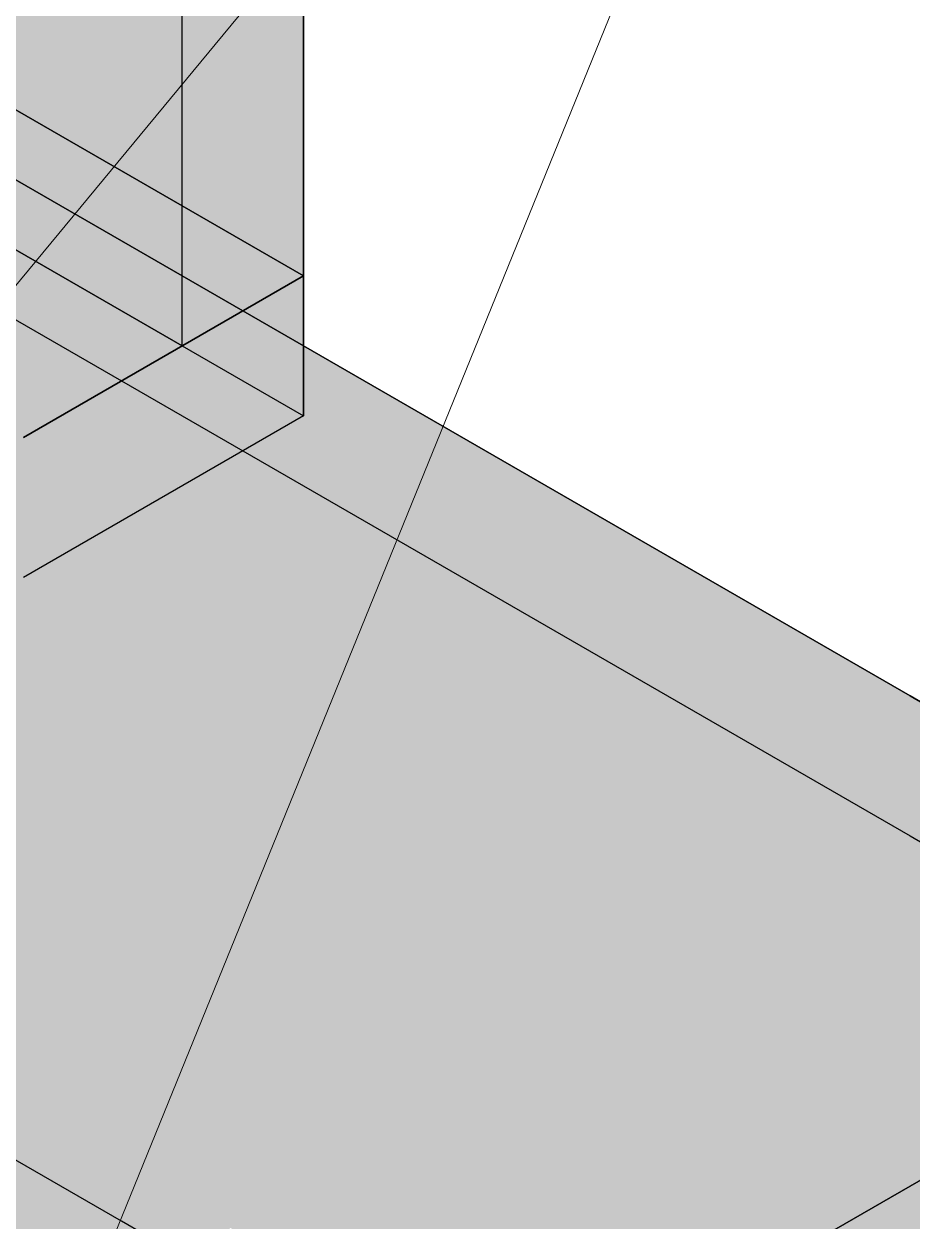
# Model space of a CAD drawing. Header units: metres. Extents: x 0 to 28.4, y 0 to 5.9.
# Drawn here: x 11.193 to 11.827, y 4.225 to 5.08 of the extents above; entities that cross this region are included whole.
import ezdxf

# ---------------------------------------------------------------- set-up
doc = ezdxf.new("R2010")
doc.units = ezdxf.units.M
doc.header["$LTSCALE"] = 0.25
doc.layers.add('ISO-ARISTAS', color=8, linetype='CONTINUOUS')
doc.layers.add('ISO-CONCRETO-SUP', color=254, linetype='CONTINUOUS', true_color=0xe8e8e8)
doc.layers.add('LLAMADAS', color=30, linetype='CONTINUOUS', lineweight=18)

msp = doc.modelspace()

# ---------------------------------------------------------------- linework, layer by layer
at = {"layer": 'ISO-ARISTAS', "color": 250}
for p, q in [((11.30622, 5.03984), (11.30622, 5.0873)), ((11.30622, 5.03984), (11.30622, 5.0873)), ((11.39282, 5.04238), (11.39282, 5.08984)), ((11.39282, 5.08984), (11.39282, 5.04238)), ((11.30622, 4.99238), (11.30622, 5.03984)), ((11.30622, 4.99238), (11.30622, 5.03984)), ((11.39282, 4.99492), (11.39282, 5.04238)), ((11.39282, 5.04238), (11.39282, 4.99492)), ((11.21962, 5), (11.17631, 5.025)), ((11.17631, 5.025), (11.21962, 5)), ((11.17631, 5.025), (11.21962, 5)), ((11.17631, 5.025), (11.21962, 5)), ((11.26292, 4.975), (11.21962, 5)), ((11.21962, 5), (11.26292, 4.975)), ((11.21962, 5), (11.26292, 4.975)), ((11.21962, 5), (11.26292, 4.975)), ((11.39282, 4.94746), (11.39282, 4.99492)), ((11.39282, 4.99492), (11.39282, 4.94746)), ((11.30622, 4.94492), (11.30622, 4.99238)), ((11.30622, 4.94492), (11.30622, 4.99238)), ((11.21962, 4.95), (11.17631, 4.975)), ((11.17631, 4.975), (11.21962, 4.95)), ((11.30622, 4.95), (11.26292, 4.975)), ((11.26292, 4.975), (11.30622, 4.95)), ((11.26292, 4.975), (11.30622, 4.95)), ((11.26292, 4.975), (11.30622, 4.95)), ((11.26292, 4.925), (11.21962, 4.95)), ((11.21962, 4.95), (11.26292, 4.925)), ((11.34952, 4.925), (11.30622, 4.95)), ((11.30622, 4.95), (11.34952, 4.925)), ((11.30622, 4.95), (11.34952, 4.925)), ((11.30622, 4.95), (11.34952, 4.925)), ((11.30622, 4.89746), (11.30622, 4.94492)), ((11.30622, 4.89746), (11.30622, 4.94492)), ((11.39282, 4.9), (11.39282, 4.94746)), ((11.39282, 4.94746), (11.39282, 4.9)), ((11.17631, 4.925), (11.21962, 4.9)), ((11.17631, 4.925), (11.21962, 4.9)), ((11.21962, 4.9), (11.17631, 4.925)), ((11.17631, 4.925), (11.21962, 4.9)), ((11.30622, 4.9), (11.26292, 4.925)), ((11.26292, 4.925), (11.30622, 4.9)), ((11.39282, 4.9), (11.34952, 4.925)), ((11.34952, 4.925), (11.39282, 4.9)), ((11.34952, 4.925), (11.39282, 4.9)), ((11.34952, 4.925), (11.39282, 4.9)), ((11.21962, 4.9), (11.26292, 4.875)), ((11.21962, 4.9), (11.26292, 4.875)), ((11.26292, 4.875), (11.21962, 4.9)), ((11.21962, 4.9), (11.26292, 4.875)), ((11.34952, 4.875), (11.30622, 4.9)), ((11.30622, 4.9), (11.34952, 4.875)), ((11.39282, 4.9), (11.34952, 4.875)), ((11.39282, 4.9), (11.34952, 4.875)), ((11.35285, 4.87692), (11.39282, 4.9)), ((11.39282, 4.9), (11.35285, 4.87692)), ((11.39282, 4.85), (11.39282, 4.9)), ((11.39282, 4.9), (11.39282, 4.85)), ((11.30622, 4.85), (11.30622, 4.89746)), ((11.30622, 4.85), (11.30622, 4.89746)), ((11.17631, 4.875), (11.21962, 4.85)), ((11.17631, 4.875), (11.21962, 4.85)), ((11.26292, 4.875), (11.30622, 4.85)), ((11.26292, 4.875), (11.30622, 4.85)), ((11.30622, 4.85), (11.26292, 4.875)), ((11.26292, 4.875), (11.30622, 4.85)), ((11.34952, 4.875), (11.30622, 4.85)), ((11.34952, 4.875), (11.30622, 4.85)), ((11.35285, 4.87692), (11.31288, 4.85385)), ((11.31288, 4.85385), (11.35285, 4.87692)), ((11.39282, 4.85), (11.34952, 4.875)), ((11.34952, 4.875), (11.39282, 4.85)), ((11.21962, 4.85), (11.26292, 4.825)), ((11.21962, 4.85), (11.26292, 4.825)), ((11.31288, 4.85385), (11.27291, 4.83077)), ((11.27291, 4.83077), (11.31288, 4.85385)), ((11.30622, 4.85), (11.34952, 4.825)), ((11.30622, 4.85), (11.34952, 4.825)), ((11.43612, 4.825), (11.39282, 4.85)), ((11.39282, 4.85), (11.43612, 4.825)), ((11.39282, 4.8), (11.39282, 4.85)), ((11.39282, 4.85), (11.39282, 4.8)), ((11.27291, 4.83077), (11.23294, 4.80769)), ((11.23294, 4.80769), (11.27291, 4.83077)), ((11.26292, 4.825), (11.30622, 4.8)), ((11.26292, 4.825), (11.30622, 4.8)), ((11.34952, 4.825), (11.39282, 4.8)), ((11.34952, 4.825), (11.39282, 4.8)), ((11.47942, 4.8), (11.43612, 4.825)), ((11.43612, 4.825), (11.47942, 4.8)), ((11.23294, 4.80769), (11.19297, 4.78462)), ((11.19297, 4.78462), (11.23294, 4.80769)), ((11.30622, 4.8), (11.34952, 4.775)), ((11.30622, 4.8), (11.34952, 4.775)), ((11.39282, 4.8), (11.35285, 4.77692)), ((11.39282, 4.8), (11.35285, 4.77692)), ((11.52272, 4.775), (11.47942, 4.8)), ((11.47942, 4.8), (11.52272, 4.775)), ((11.35285, 4.77692), (11.31288, 4.75385)), ((11.35285, 4.77692), (11.31288, 4.75385)), ((11.34952, 4.775), (11.39282, 4.75)), ((11.34952, 4.775), (11.39282, 4.75)), ((11.56603, 4.75), (11.52272, 4.775)), ((11.52272, 4.775), (11.56603, 4.75)), ((11.31288, 4.75385), (11.27291, 4.73077)), ((11.31288, 4.75385), (11.27291, 4.73077)), ((11.39282, 4.75), (11.43612, 4.725)), ((11.39282, 4.75), (11.43612, 4.725)), ((11.60933, 4.725), (11.56603, 4.75)), ((11.56603, 4.75), (11.60933, 4.725)), ((11.27291, 4.73077), (11.23294, 4.70769)), ((11.27291, 4.73077), (11.23294, 4.70769)), ((11.43612, 4.725), (11.47942, 4.7)), ((11.43612, 4.725), (11.47942, 4.7)), ((11.65263, 4.7), (11.60933, 4.725)), ((11.60933, 4.725), (11.65263, 4.7)), ((11.23294, 4.70769), (11.19297, 4.68462)), ((11.23294, 4.70769), (11.19297, 4.68462)), ((11.47942, 4.7), (11.52272, 4.675)), ((11.47942, 4.7), (11.52272, 4.675)), ((11.69593, 4.675), (11.65263, 4.7)), ((11.65263, 4.7), (11.69593, 4.675)), ((11.52272, 4.675), (11.56603, 4.65)), ((11.52272, 4.675), (11.56603, 4.65)), ((11.73923, 4.65), (11.69593, 4.675)), ((11.69593, 4.675), (11.73923, 4.65)), ((11.56603, 4.65), (11.60933, 4.625)), ((11.56603, 4.65), (11.60933, 4.625)), ((11.78253, 4.625), (11.73923, 4.65)), ((11.73923, 4.65), (11.78253, 4.625)), ((11.60933, 4.625), (11.65263, 4.6)), ((11.60933, 4.625), (11.65263, 4.6)), ((11.82583, 4.6), (11.78253, 4.625)), ((11.78253, 4.625), (11.82583, 4.6)), ((11.65263, 4.6), (11.69593, 4.575)), ((11.65263, 4.6), (11.69593, 4.575)), ((11.86913, 4.575), (11.82583, 4.6)), ((11.82583, 4.6), (11.86913, 4.575)), ((11.69593, 4.575), (11.73923, 4.55)), ((11.69593, 4.575), (11.73923, 4.55)), ((11.73923, 4.55), (11.78253, 4.525)), ((11.73923, 4.55), (11.78253, 4.525)), ((11.78253, 4.525), (11.82583, 4.5)), ((11.78253, 4.525), (11.82583, 4.5)), ((11.82583, 4.5), (11.86913, 4.475)), ((11.82583, 4.5), (11.86913, 4.475)), ((11.21962, 4.25), (11.17631, 4.275)), ((11.21962, 4.25), (11.17631, 4.275)), ((11.84604, 4.26167), (11.80563, 4.23833)), ((11.80563, 4.23833), (11.84604, 4.26167)), ((11.26292, 4.225), (11.21962, 4.25)), ((11.26292, 4.225), (11.21962, 4.25)), ((11.80563, 4.23833), (11.76521, 4.215)), ((11.76521, 4.215), (11.80563, 4.23833)), ((11.30622, 4.2), (11.26292, 4.225)), ((11.30622, 4.2), (11.26292, 4.225))]:
    msp.add_line(p, q, dxfattribs=at)
at = {"layer": 'ISO-CONCRETO-SUP', "true_color": 0xa6a6a2}
for points in [[(11.21962, 5.09492), (11.26292, 5.06992), (11.21962, 5.14238), (11.26292, 5.11738)], [(11.30622, 5.09238), (11.34952, 5.06738), (11.30622, 5.13984), (11.34952, 5.11484)], [(11.21962, 5.08984), (11.26292, 5.06484), (11.21962, 5.1373), (11.26292, 5.1123)], [(11.17631, 5.07246), (11.21962, 5.04746), (11.17631, 5.11992), (11.21962, 5.09492)], [(11.17631, 5.06738), (11.21962, 5.04238), (11.17631, 5.11484), (11.21962, 5.08984)], [(11.26292, 5.06992), (11.30622, 5.04492), (11.26292, 5.11738), (11.30622, 5.09238)], [(11.26292, 5.06484), (11.30622, 5.03984), (11.26292, 5.1123), (11.30622, 5.0873)], [(11.34952, 5.06738), (11.39282, 5.04238), (11.34952, 5.11484), (11.39282, 5.08984)], [(11.21962, 5.04746), (11.26292, 5.02246), (11.21962, 5.09492), (11.26292, 5.06992)], [(11.21962, 5.04238), (11.26292, 5.01738), (11.21962, 5.08984), (11.26292, 5.06484)], [(11.30622, 5.04492), (11.34952, 5.01992), (11.30622, 5.09238), (11.34952, 5.06738)], [(11.17631, 5.025), (11.21962, 5), (11.17631, 5.07246), (11.21962, 5.04746)], [(11.26292, 5.02246), (11.30622, 4.99746), (11.26292, 5.06992), (11.30622, 5.04492)], [(11.17631, 5.01992), (11.21962, 4.99492), (11.17631, 5.06738), (11.21962, 5.04238)], [(11.26292, 5.01738), (11.30622, 4.99238), (11.26292, 5.06484), (11.30622, 5.03984)], [(11.34952, 5.01992), (11.39282, 4.99492), (11.34952, 5.06738), (11.39282, 5.04238)], [(11.21962, 5), (11.26292, 4.975), (11.21962, 5.04746), (11.26292, 5.02246)], [(11.30622, 4.99746), (11.34952, 4.97246), (11.30622, 5.04492), (11.34952, 5.01992)], [(11.21962, 4.99492), (11.26292, 4.96992), (11.21962, 5.04238), (11.26292, 5.01738)], [(11.17631, 4.975), (11.21962, 4.95), (11.17631, 5.025), (11.21962, 5)], [(11.17631, 4.97246), (11.21962, 4.94746), (11.17631, 5.01992), (11.21962, 4.99492)], [(11.26292, 4.975), (11.30622, 4.95), (11.26292, 5.02246), (11.30622, 4.99746)], [(11.34952, 4.97246), (11.39282, 4.94746), (11.34952, 5.01992), (11.39282, 4.99492)], [(11.26292, 4.96992), (11.30622, 4.94492), (11.26292, 5.01738), (11.30622, 4.99238)], [(11.21962, 4.95), (11.26292, 4.925), (11.21962, 5), (11.26292, 4.975)], [(11.21962, 4.94746), (11.26292, 4.92246), (11.21962, 4.99492), (11.26292, 4.96992)], [(11.30622, 4.95), (11.34952, 4.925), (11.30622, 4.99746), (11.34952, 4.97246)], [(11.17631, 4.925), (11.21962, 4.9), (11.17631, 4.975), (11.21962, 4.95)], [(11.17631, 4.925), (11.21962, 4.9), (11.17631, 4.97246), (11.21962, 4.94746)], [(11.26292, 4.925), (11.30622, 4.9), (11.26292, 4.975), (11.30622, 4.95)], [(11.26292, 4.92246), (11.30622, 4.89746), (11.26292, 4.96992), (11.30622, 4.94492)], [(11.34952, 4.925), (11.39282, 4.9), (11.34952, 4.97246), (11.39282, 4.94746)], [(11.21962, 4.9), (11.26292, 4.875), (11.21962, 4.95), (11.26292, 4.925)], [(11.30622, 4.9), (11.34952, 4.875), (11.30622, 4.95), (11.34952, 4.925)], [(11.21962, 4.9), (11.26292, 4.875), (11.21962, 4.94746), (11.26292, 4.92246)], [(11.26292, 4.875), (11.30622, 4.85), (11.26292, 4.925), (11.30622, 4.9)], [(11.34952, 4.875), (11.39282, 4.85), (11.34952, 4.925), (11.39282, 4.9)], [(11.26292, 4.875), (11.30622, 4.85), (11.26292, 4.92246), (11.30622, 4.89746)], [(11.30622, 4.85), (11.34952, 4.825), (11.30622, 4.9), (11.34952, 4.875)], [(11.34952, 4.825), (11.39282, 4.8), (11.34952, 4.875), (11.39282, 4.85)]]:
    msp.add_solid(points, dxfattribs=at)
at = {"layer": 'ISO-CONCRETO-SUP', "true_color": 0x949491}
for points in [[(11.39282, 5.08984), (11.34952, 5.06484), (11.39282, 5.1373), (11.34952, 5.1123)], [(11.34952, 5.06484), (11.30622, 5.03984), (11.34952, 5.1123), (11.30622, 5.0873)], [(11.39282, 5.04238), (11.34952, 5.01738), (11.39282, 5.08984), (11.34952, 5.06484)], [(11.34952, 5.01738), (11.30622, 4.99238), (11.34952, 5.06484), (11.30622, 5.03984)], [(11.39282, 4.99492), (11.34952, 4.96992), (11.39282, 5.04238), (11.34952, 5.01738)], [(11.34952, 4.96992), (11.30622, 4.94492), (11.34952, 5.01738), (11.30622, 4.99238)], [(11.39282, 4.94746), (11.34952, 4.92246), (11.39282, 4.99492), (11.34952, 4.96992)], [(11.34952, 4.92246), (11.30622, 4.89746), (11.34952, 4.96992), (11.30622, 4.94492)], [(11.39282, 4.9), (11.34952, 4.875), (11.39282, 4.94746), (11.34952, 4.92246)], [(11.34952, 4.875), (11.30622, 4.85), (11.34952, 4.92246), (11.30622, 4.89746)], [(11.39282, 4.85), (11.35285, 4.82692), (11.39282, 4.9), (11.35285, 4.87692)], [(11.35285, 4.82692), (11.31288, 4.80385), (11.35285, 4.87692), (11.31288, 4.85385)], [(11.31288, 4.80385), (11.27291, 4.78077), (11.31288, 4.85385), (11.27291, 4.83077)], [(11.39282, 4.8), (11.35285, 4.77692), (11.39282, 4.85), (11.35285, 4.82692)], [(11.27291, 4.78077), (11.23294, 4.75769), (11.27291, 4.83077), (11.23294, 4.80769)], [(11.35285, 4.77692), (11.31288, 4.75385), (11.35285, 4.82692), (11.31288, 4.80385)], [(11.23294, 4.75769), (11.19297, 4.73462), (11.23294, 4.80769), (11.19297, 4.78462)], [(11.31288, 4.75385), (11.27291, 4.73077), (11.31288, 4.80385), (11.27291, 4.78077)], [(11.27291, 4.73077), (11.23294, 4.70769), (11.27291, 4.78077), (11.23294, 4.75769)], [(11.23294, 4.70769), (11.19297, 4.68462), (11.23294, 4.75769), (11.19297, 4.73462)]]:
    msp.add_solid(points, dxfattribs=at)
at = {"layer": 'ISO-CONCRETO-SUP', "true_color": 0xb8b8b3}
for points in [[(11.17631, 5.025), (11.21962, 5), (11.13301, 5), (11.17631, 4.975)], [(11.17631, 5.025), (11.21962, 5), (11.13634, 5.00192), (11.17964, 4.97692)], [(11.21962, 5), (11.26292, 4.975), (11.17631, 4.975), (11.21962, 4.95)], [(11.21962, 5), (11.26292, 4.975), (11.17964, 4.97692), (11.22295, 4.95192)], [(11.17964, 4.97692), (11.22295, 4.95192), (11.13967, 4.95385), (11.18298, 4.92885)], [(11.17631, 4.975), (11.21962, 4.95), (11.13301, 4.95), (11.17631, 4.925)], [(11.26292, 4.975), (11.30622, 4.95), (11.21962, 4.95), (11.26292, 4.925)], [(11.26292, 4.975), (11.30622, 4.95), (11.22295, 4.95192), (11.26625, 4.92692)], [(11.21962, 4.95), (11.26292, 4.925), (11.17631, 4.925), (11.21962, 4.9)], [(11.22295, 4.95192), (11.26625, 4.92692), (11.18298, 4.92885), (11.22628, 4.90385)], [(11.30622, 4.95), (11.34952, 4.925), (11.26292, 4.925), (11.30622, 4.9)], [(11.30622, 4.95), (11.34952, 4.925), (11.26625, 4.92692), (11.30955, 4.90192)], [(11.17631, 4.925), (11.21962, 4.9), (11.13634, 4.90192), (11.17964, 4.87692)], [(11.18298, 4.92885), (11.22628, 4.90385), (11.14301, 4.90577), (11.18631, 4.88077)], [(11.26292, 4.925), (11.30622, 4.9), (11.21962, 4.9), (11.26292, 4.875)], [(11.26625, 4.92692), (11.30955, 4.90192), (11.22628, 4.90385), (11.26958, 4.87885)], [(11.34952, 4.925), (11.39282, 4.9), (11.30622, 4.9), (11.34952, 4.875)], [(11.34952, 4.925), (11.39282, 4.9), (11.30955, 4.90192), (11.35285, 4.87692)], [(11.21962, 4.9), (11.26292, 4.875), (11.17964, 4.87692), (11.22295, 4.85192)], [(11.22628, 4.90385), (11.26958, 4.87885), (11.18631, 4.88077), (11.22961, 4.85577)], [(11.30622, 4.9), (11.34952, 4.875), (11.26292, 4.875), (11.30622, 4.85)], [(11.30955, 4.90192), (11.35285, 4.87692), (11.26958, 4.87885), (11.31288, 4.85385)], [(11.17964, 4.87692), (11.22295, 4.85192), (11.13967, 4.85385), (11.18298, 4.82885)], [(11.18631, 4.88077), (11.22961, 4.85577), (11.14634, 4.85769), (11.18964, 4.83269)], [(11.26292, 4.875), (11.30622, 4.85), (11.22295, 4.85192), (11.26625, 4.82692)], [(11.26958, 4.87885), (11.31288, 4.85385), (11.22961, 4.85577), (11.27291, 4.83077)], [(11.22961, 4.85577), (11.27291, 4.83077), (11.18964, 4.83269), (11.23294, 4.80769)], [(11.22295, 4.85192), (11.26625, 4.82692), (11.18298, 4.82885), (11.22628, 4.80385)], [(11.30622, 4.85), (11.34952, 4.825), (11.26625, 4.82692), (11.30955, 4.80192)], [(11.18964, 4.83269), (11.23294, 4.80769), (11.14967, 4.80962), (11.19297, 4.78462)], [(11.18298, 4.82885), (11.22628, 4.80385), (11.14301, 4.80577), (11.18631, 4.78077)], [(11.26625, 4.82692), (11.30955, 4.80192), (11.22628, 4.80385), (11.26958, 4.77885)], [(11.34952, 4.825), (11.39282, 4.8), (11.30955, 4.80192), (11.35285, 4.77692)], [(11.22628, 4.80385), (11.26958, 4.77885), (11.18631, 4.78077), (11.22961, 4.75577)], [(11.30955, 4.80192), (11.35285, 4.77692), (11.26958, 4.77885), (11.31288, 4.75385)], [(11.18631, 4.78077), (11.22961, 4.75577), (11.14634, 4.75769), (11.18964, 4.73269)], [(11.26958, 4.77885), (11.31288, 4.75385), (11.22961, 4.75577), (11.27291, 4.73077)], [(11.22961, 4.75577), (11.27291, 4.73077), (11.18964, 4.73269), (11.23294, 4.70769)], [(11.18964, 4.73269), (11.23294, 4.70769), (11.14967, 4.70962), (11.19297, 4.68462)]]:
    msp.add_solid(points, dxfattribs=at)
at = {"layer": 'ISO-CONCRETO-SUP', "true_color": 0x989388}
for points in [[(11.17631, 4.975), (11.21962, 4.95), (11.1359, 4.95167), (11.1792, 4.92667)], [(11.21962, 4.95), (11.26292, 4.925), (11.1792, 4.92667), (11.2225, 4.90167)], [(11.1792, 4.92667), (11.2225, 4.90167), (11.13879, 4.90333), (11.18209, 4.87833)], [(11.26292, 4.925), (11.30622, 4.9), (11.2225, 4.90167), (11.2658, 4.87667)], [(11.2225, 4.90167), (11.2658, 4.87667), (11.18209, 4.87833), (11.22539, 4.85333)], [(11.30622, 4.9), (11.34952, 4.875), (11.2658, 4.87667), (11.3091, 4.85167)], [(11.17631, 4.875), (11.21962, 4.85), (11.1359, 4.85167), (11.1792, 4.82667)], [(11.18209, 4.87833), (11.22539, 4.85333), (11.14167, 4.855), (11.18497, 4.83)], [(11.2658, 4.87667), (11.3091, 4.85167), (11.22539, 4.85333), (11.26869, 4.82833)], [(11.34952, 4.875), (11.39282, 4.85), (11.3091, 4.85167), (11.35241, 4.82667)], [(11.21962, 4.85), (11.26292, 4.825), (11.1792, 4.82667), (11.2225, 4.80167)], [(11.22539, 4.85333), (11.26869, 4.82833), (11.18497, 4.83), (11.22828, 4.805)], [(11.3091, 4.85167), (11.35241, 4.82667), (11.26869, 4.82833), (11.31199, 4.80333)], [(11.39282, 4.85), (11.43612, 4.825), (11.35241, 4.82667), (11.39571, 4.80167)], [(11.1792, 4.82667), (11.2225, 4.80167), (11.13879, 4.80333), (11.18209, 4.77833)], [(11.18497, 4.83), (11.22828, 4.805), (11.14456, 4.80667), (11.18786, 4.78167)], [(11.26292, 4.825), (11.30622, 4.8), (11.2225, 4.80167), (11.2658, 4.77667)], [(11.26869, 4.82833), (11.31199, 4.80333), (11.22828, 4.805), (11.27158, 4.78)], [(11.35241, 4.82667), (11.39571, 4.80167), (11.31199, 4.80333), (11.35529, 4.77833)], [(11.43612, 4.825), (11.47942, 4.8), (11.39571, 4.80167), (11.43901, 4.77667)], [(11.22828, 4.805), (11.27158, 4.78), (11.18786, 4.78167), (11.23116, 4.75667)], [(11.2225, 4.80167), (11.2658, 4.77667), (11.18209, 4.77833), (11.22539, 4.75333)], [(11.30622, 4.8), (11.34952, 4.775), (11.2658, 4.77667), (11.3091, 4.75167)], [(11.31199, 4.80333), (11.35529, 4.77833), (11.27158, 4.78), (11.31488, 4.755)], [(11.39571, 4.80167), (11.43901, 4.77667), (11.35529, 4.77833), (11.39859, 4.75333)], [(11.47942, 4.8), (11.52272, 4.775), (11.43901, 4.77667), (11.48231, 4.75167)], [(11.18786, 4.78167), (11.23116, 4.75667), (11.14745, 4.75833), (11.19075, 4.73333)], [(11.27158, 4.78), (11.31488, 4.755), (11.23116, 4.75667), (11.27446, 4.73167)], [(11.18209, 4.77833), (11.22539, 4.75333), (11.14167, 4.755), (11.18497, 4.73)], [(11.2658, 4.77667), (11.3091, 4.75167), (11.22539, 4.75333), (11.26869, 4.72833)], [(11.34952, 4.775), (11.39282, 4.75), (11.3091, 4.75167), (11.35241, 4.72667)], [(11.35529, 4.77833), (11.39859, 4.75333), (11.31488, 4.755), (11.35818, 4.73)], [(11.43901, 4.77667), (11.48231, 4.75167), (11.39859, 4.75333), (11.4419, 4.72833)], [(11.52272, 4.775), (11.56603, 4.75), (11.48231, 4.75167), (11.52561, 4.72667)], [(11.22539, 4.75333), (11.26869, 4.72833), (11.18497, 4.73), (11.22828, 4.705)], [(11.23116, 4.75667), (11.27446, 4.73167), (11.19075, 4.73333), (11.23405, 4.70833)], [(11.31488, 4.755), (11.35818, 4.73), (11.27446, 4.73167), (11.31776, 4.70667)], [(11.39859, 4.75333), (11.4419, 4.72833), (11.35818, 4.73), (11.40148, 4.705)], [(11.3091, 4.75167), (11.35241, 4.72667), (11.26869, 4.72833), (11.31199, 4.70333)], [(11.39282, 4.75), (11.43612, 4.725), (11.35241, 4.72667), (11.39571, 4.70167)], [(11.48231, 4.75167), (11.52561, 4.72667), (11.4419, 4.72833), (11.4852, 4.70333)], [(11.56603, 4.75), (11.60933, 4.725), (11.52561, 4.72667), (11.56891, 4.70167)], [(11.18497, 4.73), (11.22828, 4.705), (11.14456, 4.70667), (11.18786, 4.68167)], [(11.19075, 4.73333), (11.23405, 4.70833), (11.15033, 4.71), (11.19363, 4.685)], [(11.26869, 4.72833), (11.31199, 4.70333), (11.22828, 4.705), (11.27158, 4.68)], [(11.27446, 4.73167), (11.31776, 4.70667), (11.23405, 4.70833), (11.27735, 4.68333)], [(11.35818, 4.73), (11.40148, 4.705), (11.31776, 4.70667), (11.36107, 4.68167)], [(11.4419, 4.72833), (11.4852, 4.70333), (11.40148, 4.705), (11.44478, 4.68)], [(11.35241, 4.72667), (11.39571, 4.70167), (11.31199, 4.70333), (11.35529, 4.67833)], [(11.43612, 4.725), (11.47942, 4.7), (11.39571, 4.70167), (11.43901, 4.67667)], [(11.52561, 4.72667), (11.56891, 4.70167), (11.4852, 4.70333), (11.5285, 4.67833)], [(11.60933, 4.725), (11.65263, 4.7), (11.56891, 4.70167), (11.61221, 4.67667)], [(11.15033, 4.71), (11.19363, 4.685), (11.10992, 4.68667), (11.15322, 4.66167)], [(11.22828, 4.705), (11.27158, 4.68), (11.18786, 4.68167), (11.23116, 4.65667)], [(11.23405, 4.70833), (11.27735, 4.68333), (11.19363, 4.685), (11.23694, 4.66)], [(11.31199, 4.70333), (11.35529, 4.67833), (11.27158, 4.68), (11.31488, 4.655)], [(11.31776, 4.70667), (11.36107, 4.68167), (11.27735, 4.68333), (11.32065, 4.65833)], [(11.40148, 4.705), (11.44478, 4.68), (11.36107, 4.68167), (11.40437, 4.65667)], [(11.4852, 4.70333), (11.5285, 4.67833), (11.44478, 4.68), (11.48808, 4.655)], [(11.39571, 4.70167), (11.43901, 4.67667), (11.35529, 4.67833), (11.39859, 4.65333)], [(11.47942, 4.7), (11.52272, 4.675), (11.43901, 4.67667), (11.48231, 4.65167)], [(11.56891, 4.70167), (11.61221, 4.67667), (11.5285, 4.67833), (11.5718, 4.65333)], [(11.65263, 4.7), (11.69593, 4.675), (11.61221, 4.67667), (11.65551, 4.65167)], [(11.19363, 4.685), (11.23694, 4.66), (11.15322, 4.66167), (11.19652, 4.63667)], [(11.18786, 4.68167), (11.23116, 4.65667), (11.14745, 4.65833), (11.19075, 4.63333)], [(11.27158, 4.68), (11.31488, 4.655), (11.23116, 4.65667), (11.27446, 4.63167)], [(11.27735, 4.68333), (11.32065, 4.65833), (11.23694, 4.66), (11.28024, 4.635)], [(11.35529, 4.67833), (11.39859, 4.65333), (11.31488, 4.655), (11.35818, 4.63)], [(11.36107, 4.68167), (11.40437, 4.65667), (11.32065, 4.65833), (11.36395, 4.63333)], [(11.43901, 4.67667), (11.48231, 4.65167), (11.39859, 4.65333), (11.4419, 4.62833)], [(11.44478, 4.68), (11.48808, 4.655), (11.40437, 4.65667), (11.44767, 4.63167)], [(11.5285, 4.67833), (11.5718, 4.65333), (11.48808, 4.655), (11.53138, 4.63)], [(11.61221, 4.67667), (11.65551, 4.65167), (11.5718, 4.65333), (11.6151, 4.62833)], [(11.52272, 4.675), (11.56603, 4.65), (11.48231, 4.65167), (11.52561, 4.62667)], [(11.69593, 4.675), (11.73923, 4.65), (11.65551, 4.65167), (11.69882, 4.62667)], [(11.15322, 4.66167), (11.19652, 4.63667), (11.11281, 4.63833), (11.15611, 4.61333)], [(11.23694, 4.66), (11.28024, 4.635), (11.19652, 4.63667), (11.23982, 4.61167)], [(11.23116, 4.65667), (11.27446, 4.63167), (11.19075, 4.63333), (11.23405, 4.60833)], [(11.31488, 4.655), (11.35818, 4.63), (11.27446, 4.63167), (11.31776, 4.60667)], [(11.32065, 4.65833), (11.36395, 4.63333), (11.28024, 4.635), (11.32354, 4.61)], [(11.39859, 4.65333), (11.4419, 4.62833), (11.35818, 4.63), (11.40148, 4.605)], [(11.40437, 4.65667), (11.44767, 4.63167), (11.36395, 4.63333), (11.40725, 4.60833)], [(11.48231, 4.65167), (11.52561, 4.62667), (11.4419, 4.62833), (11.4852, 4.60333)], [(11.48808, 4.655), (11.53138, 4.63), (11.44767, 4.63167), (11.49097, 4.60667)], [(11.5718, 4.65333), (11.6151, 4.62833), (11.53138, 4.63), (11.57469, 4.605)], [(11.65551, 4.65167), (11.69882, 4.62667), (11.6151, 4.62833), (11.6584, 4.60333)], [(11.56603, 4.65), (11.60933, 4.625), (11.52561, 4.62667), (11.56891, 4.60167)], [(11.73923, 4.65), (11.78253, 4.625), (11.69882, 4.62667), (11.74212, 4.60167)], [(11.19652, 4.63667), (11.23982, 4.61167), (11.15611, 4.61333), (11.19941, 4.58833)], [(11.28024, 4.635), (11.32354, 4.61), (11.23982, 4.61167), (11.28312, 4.58667)], [(11.19075, 4.63333), (11.23405, 4.60833), (11.15033, 4.61), (11.19363, 4.585)], [(11.27446, 4.63167), (11.31776, 4.60667), (11.23405, 4.60833), (11.27735, 4.58333)], [(11.35818, 4.63), (11.40148, 4.605), (11.31776, 4.60667), (11.36107, 4.58167)], [(11.36395, 4.63333), (11.40725, 4.60833), (11.32354, 4.61), (11.36684, 4.585)], [(11.4419, 4.62833), (11.4852, 4.60333), (11.40148, 4.605), (11.44478, 4.58)], [(11.44767, 4.63167), (11.49097, 4.60667), (11.40725, 4.60833), (11.45056, 4.58333)], [(11.52561, 4.62667), (11.56891, 4.60167), (11.4852, 4.60333), (11.5285, 4.57833)], [(11.53138, 4.63), (11.57469, 4.605), (11.49097, 4.60667), (11.53427, 4.58167)], [(11.60933, 4.625), (11.65263, 4.6), (11.56891, 4.60167), (11.61221, 4.57667)], [(11.6151, 4.62833), (11.6584, 4.60333), (11.57469, 4.605), (11.61799, 4.58)], [(11.69882, 4.62667), (11.74212, 4.60167), (11.6584, 4.60333), (11.7017, 4.57833)], [(11.78253, 4.625), (11.82583, 4.6), (11.74212, 4.60167), (11.78542, 4.57667)], [(11.15033, 4.61), (11.19363, 4.585), (11.10992, 4.58667), (11.15322, 4.56167)], [(11.15611, 4.61333), (11.19941, 4.58833), (11.11569, 4.59), (11.15899, 4.565)], [(11.23405, 4.60833), (11.27735, 4.58333), (11.19363, 4.585), (11.23694, 4.56)], [(11.23982, 4.61167), (11.28312, 4.58667), (11.19941, 4.58833), (11.24271, 4.56333)], [(11.32354, 4.61), (11.36684, 4.585), (11.28312, 4.58667), (11.32643, 4.56167)], [(11.40725, 4.60833), (11.45056, 4.58333), (11.36684, 4.585), (11.41014, 4.56)], [(11.31776, 4.60667), (11.36107, 4.58167), (11.27735, 4.58333), (11.32065, 4.55833)], [(11.40148, 4.605), (11.44478, 4.58), (11.36107, 4.58167), (11.40437, 4.55667)], [(11.4852, 4.60333), (11.5285, 4.57833), (11.44478, 4.58), (11.48808, 4.555)], [(11.49097, 4.60667), (11.53427, 4.58167), (11.45056, 4.58333), (11.49386, 4.55833)], [(11.56891, 4.60167), (11.61221, 4.57667), (11.5285, 4.57833), (11.5718, 4.55333)], [(11.57469, 4.605), (11.61799, 4.58), (11.53427, 4.58167), (11.57757, 4.55667)], [(11.65263, 4.6), (11.69593, 4.575), (11.61221, 4.57667), (11.65551, 4.55167)], [(11.6584, 4.60333), (11.7017, 4.57833), (11.61799, 4.58), (11.66129, 4.555)], [(11.74212, 4.60167), (11.78542, 4.57667), (11.7017, 4.57833), (11.745, 4.55333)], [(11.82583, 4.6), (11.86913, 4.575), (11.78542, 4.57667), (11.82872, 4.55167)], [(11.19363, 4.585), (11.23694, 4.56), (11.15322, 4.56167), (11.19652, 4.53667)], [(11.19941, 4.58833), (11.24271, 4.56333), (11.15899, 4.565), (11.20229, 4.54)], [(11.27735, 4.58333), (11.32065, 4.55833), (11.23694, 4.56), (11.28024, 4.535)], [(11.28312, 4.58667), (11.32643, 4.56167), (11.24271, 4.56333), (11.28601, 4.53833)], [(11.36684, 4.585), (11.41014, 4.56), (11.32643, 4.56167), (11.36973, 4.53667)], [(11.45056, 4.58333), (11.49386, 4.55833), (11.41014, 4.56), (11.45344, 4.535)], [(11.36107, 4.58167), (11.40437, 4.55667), (11.32065, 4.55833), (11.36395, 4.53333)], [(11.44478, 4.58), (11.48808, 4.555), (11.40437, 4.55667), (11.44767, 4.53167)], [(11.5285, 4.57833), (11.5718, 4.55333), (11.48808, 4.555), (11.53138, 4.53)], [(11.53427, 4.58167), (11.57757, 4.55667), (11.49386, 4.55833), (11.53716, 4.53333)], [(11.61221, 4.57667), (11.65551, 4.55167), (11.5718, 4.55333), (11.6151, 4.52833)], [(11.61799, 4.58), (11.66129, 4.555), (11.57757, 4.55667), (11.62087, 4.53167)], [(11.69593, 4.575), (11.73923, 4.55), (11.65551, 4.55167), (11.69882, 4.52667)], [(11.7017, 4.57833), (11.745, 4.55333), (11.66129, 4.555), (11.70459, 4.53)], [(11.78542, 4.57667), (11.82872, 4.55167), (11.745, 4.55333), (11.78831, 4.52833)], [(11.15322, 4.56167), (11.19652, 4.53667), (11.11281, 4.53833), (11.15611, 4.51333)], [(11.15899, 4.565), (11.20229, 4.54), (11.11858, 4.54167), (11.16188, 4.51667)], [(11.23694, 4.56), (11.28024, 4.535), (11.19652, 4.53667), (11.23982, 4.51167)], [(11.24271, 4.56333), (11.28601, 4.53833), (11.20229, 4.54), (11.2456, 4.515)], [(11.32065, 4.55833), (11.36395, 4.53333), (11.28024, 4.535), (11.32354, 4.51)], [(11.32643, 4.56167), (11.36973, 4.53667), (11.28601, 4.53833), (11.32931, 4.51333)], [(11.40437, 4.55667), (11.44767, 4.53167), (11.36395, 4.53333), (11.40725, 4.50833)], [(11.41014, 4.56), (11.45344, 4.535), (11.36973, 4.53667), (11.41303, 4.51167)], [(11.49386, 4.55833), (11.53716, 4.53333), (11.45344, 4.535), (11.49674, 4.51)], [(11.57757, 4.55667), (11.62087, 4.53167), (11.53716, 4.53333), (11.58046, 4.50833)], [(11.48808, 4.555), (11.53138, 4.53), (11.44767, 4.53167), (11.49097, 4.50667)], [(11.5718, 4.55333), (11.6151, 4.52833), (11.53138, 4.53), (11.57469, 4.505)], [(11.65551, 4.55167), (11.69882, 4.52667), (11.6151, 4.52833), (11.6584, 4.50333)], [(11.66129, 4.555), (11.70459, 4.53), (11.62087, 4.53167), (11.66417, 4.50667)], [(11.73923, 4.55), (11.78253, 4.525), (11.69882, 4.52667), (11.74212, 4.50167)], [(11.745, 4.55333), (11.78831, 4.52833), (11.70459, 4.53), (11.74789, 4.505)], [(11.82872, 4.55167), (11.87202, 4.52667), (11.78831, 4.52833), (11.83161, 4.50333)], [(11.20229, 4.54), (11.2456, 4.515), (11.16188, 4.51667), (11.20518, 4.49167)], [(11.19652, 4.53667), (11.23982, 4.51167), (11.15611, 4.51333), (11.19941, 4.48833)], [(11.28024, 4.535), (11.32354, 4.51), (11.23982, 4.51167), (11.28312, 4.48667)], [(11.28601, 4.53833), (11.32931, 4.51333), (11.2456, 4.515), (11.2889, 4.49)], [(11.36395, 4.53333), (11.40725, 4.50833), (11.32354, 4.51), (11.36684, 4.485)], [(11.36973, 4.53667), (11.41303, 4.51167), (11.32931, 4.51333), (11.37261, 4.48833)], [(11.44767, 4.53167), (11.49097, 4.50667), (11.40725, 4.50833), (11.45056, 4.48333)], [(11.45344, 4.535), (11.49674, 4.51), (11.41303, 4.51167), (11.45633, 4.48667)], [(11.53716, 4.53333), (11.58046, 4.50833), (11.49674, 4.51), (11.54004, 4.485)], [(11.62087, 4.53167), (11.66417, 4.50667), (11.58046, 4.50833), (11.62376, 4.48333)], [(11.53138, 4.53), (11.57469, 4.505), (11.49097, 4.50667), (11.53427, 4.48167)], [(11.6151, 4.52833), (11.6584, 4.50333), (11.57469, 4.505), (11.61799, 4.48)], [(11.69882, 4.52667), (11.74212, 4.50167), (11.6584, 4.50333), (11.7017, 4.47833)], [(11.70459, 4.53), (11.74789, 4.505), (11.66417, 4.50667), (11.70748, 4.48167)], [(11.78253, 4.525), (11.82583, 4.5), (11.74212, 4.50167), (11.78542, 4.47667)], [(11.78831, 4.52833), (11.83161, 4.50333), (11.74789, 4.505), (11.79119, 4.48)], [(11.16188, 4.51667), (11.20518, 4.49167), (11.12147, 4.49333), (11.16477, 4.46833)], [(11.2456, 4.515), (11.2889, 4.49), (11.20518, 4.49167), (11.24848, 4.46667)], [(11.15611, 4.51333), (11.19941, 4.48833), (11.11569, 4.49), (11.15899, 4.465)], [(11.23982, 4.51167), (11.28312, 4.48667), (11.19941, 4.48833), (11.24271, 4.46333)], [(11.32354, 4.51), (11.36684, 4.485), (11.28312, 4.48667), (11.32643, 4.46167)], [(11.32931, 4.51333), (11.37261, 4.48833), (11.2889, 4.49), (11.3322, 4.465)], [(11.40725, 4.50833), (11.45056, 4.48333), (11.36684, 4.485), (11.41014, 4.46)], [(11.41303, 4.51167), (11.45633, 4.48667), (11.37261, 4.48833), (11.41591, 4.46333)], [(11.49097, 4.50667), (11.53427, 4.48167), (11.45056, 4.48333), (11.49386, 4.45833)], [(11.49674, 4.51), (11.54004, 4.485), (11.45633, 4.48667), (11.49963, 4.46167)], [(11.58046, 4.50833), (11.62376, 4.48333), (11.54004, 4.485), (11.58335, 4.46)], [(11.66417, 4.50667), (11.70748, 4.48167), (11.62376, 4.48333), (11.66706, 4.45833)], [(11.57469, 4.505), (11.61799, 4.48), (11.53427, 4.48167), (11.57757, 4.45667)], [(11.6584, 4.50333), (11.7017, 4.47833), (11.61799, 4.48), (11.66129, 4.455)], [(11.74212, 4.50167), (11.78542, 4.47667), (11.7017, 4.47833), (11.745, 4.45333)], [(11.74789, 4.505), (11.79119, 4.48), (11.70748, 4.48167), (11.75078, 4.45667)], [(11.82583, 4.5), (11.86913, 4.475), (11.78542, 4.47667), (11.82872, 4.45167)], [(11.83161, 4.50333), (11.87491, 4.47833), (11.79119, 4.48), (11.83449, 4.455)], [(11.19941, 4.48833), (11.24271, 4.46333), (11.15899, 4.465), (11.20229, 4.44)], [(11.20518, 4.49167), (11.24848, 4.46667), (11.16477, 4.46833), (11.20807, 4.44333)], [(11.2889, 4.49), (11.3322, 4.465), (11.24848, 4.46667), (11.29178, 4.44167)], [(11.37261, 4.48833), (11.41591, 4.46333), (11.3322, 4.465), (11.3755, 4.44)], [(11.28312, 4.48667), (11.32643, 4.46167), (11.24271, 4.46333), (11.28601, 4.43833)], [(11.36684, 4.485), (11.41014, 4.46), (11.32643, 4.46167), (11.36973, 4.43667)], [(11.45056, 4.48333), (11.49386, 4.45833), (11.41014, 4.46), (11.45344, 4.435)], [(11.45633, 4.48667), (11.49963, 4.46167), (11.41591, 4.46333), (11.45922, 4.43833)], [(11.53427, 4.48167), (11.57757, 4.45667), (11.49386, 4.45833), (11.53716, 4.43333)], [(11.54004, 4.485), (11.58335, 4.46), (11.49963, 4.46167), (11.54293, 4.43667)], [(11.61799, 4.48), (11.66129, 4.455), (11.57757, 4.45667), (11.62087, 4.43167)], [(11.62376, 4.48333), (11.66706, 4.45833), (11.58335, 4.46), (11.62665, 4.435)], [(11.70748, 4.48167), (11.75078, 4.45667), (11.66706, 4.45833), (11.71036, 4.43333)], [(11.79119, 4.48), (11.83449, 4.455), (11.75078, 4.45667), (11.79408, 4.43167)], [(11.7017, 4.47833), (11.745, 4.45333), (11.66129, 4.455), (11.70459, 4.43)], [(11.78542, 4.47667), (11.82872, 4.45167), (11.745, 4.45333), (11.78831, 4.42833)], [(11.15899, 4.465), (11.20229, 4.44), (11.11858, 4.44167), (11.16188, 4.41667)], [(11.16477, 4.46833), (11.20807, 4.44333), (11.12435, 4.445), (11.16765, 4.42)], [(11.24271, 4.46333), (11.28601, 4.43833), (11.20229, 4.44), (11.2456, 4.415)], [(11.24848, 4.46667), (11.29178, 4.44167), (11.20807, 4.44333), (11.25137, 4.41833)], [(11.3322, 4.465), (11.3755, 4.44), (11.29178, 4.44167), (11.33509, 4.41667)], [(11.41591, 4.46333), (11.45922, 4.43833), (11.3755, 4.44), (11.4188, 4.415)], [(11.32643, 4.46167), (11.36973, 4.43667), (11.28601, 4.43833), (11.32931, 4.41333)], [(11.41014, 4.46), (11.45344, 4.435), (11.36973, 4.43667), (11.41303, 4.41167)], [(11.49386, 4.45833), (11.53716, 4.43333), (11.45344, 4.435), (11.49674, 4.41)], [(11.49963, 4.46167), (11.54293, 4.43667), (11.45922, 4.43833), (11.50252, 4.41333)], [(11.57757, 4.45667), (11.62087, 4.43167), (11.53716, 4.43333), (11.58046, 4.40833)], [(11.58335, 4.46), (11.62665, 4.435), (11.54293, 4.43667), (11.58623, 4.41167)], [(11.66129, 4.455), (11.70459, 4.43), (11.62087, 4.43167), (11.66417, 4.40667)], [(11.66706, 4.45833), (11.71036, 4.43333), (11.62665, 4.435), (11.66995, 4.41)], [(11.75078, 4.45667), (11.79408, 4.43167), (11.71036, 4.43333), (11.75366, 4.40833)], [(11.83449, 4.455), (11.87779, 4.43), (11.79408, 4.43167), (11.83738, 4.40667)], [(11.745, 4.45333), (11.78831, 4.42833), (11.70459, 4.43), (11.74789, 4.405)], [(11.82872, 4.45167), (11.87202, 4.42667), (11.78831, 4.42833), (11.83161, 4.40333)], [(11.20229, 4.44), (11.2456, 4.415), (11.16188, 4.41667), (11.20518, 4.39167)], [(11.20807, 4.44333), (11.25137, 4.41833), (11.16765, 4.42), (11.21095, 4.395)], [(11.28601, 4.43833), (11.32931, 4.41333), (11.2456, 4.415), (11.2889, 4.39)], [(11.29178, 4.44167), (11.33509, 4.41667), (11.25137, 4.41833), (11.29467, 4.39333)], [(11.3755, 4.44), (11.4188, 4.415), (11.33509, 4.41667), (11.37839, 4.39167)], [(11.45922, 4.43833), (11.50252, 4.41333), (11.4188, 4.415), (11.4621, 4.39)], [(11.36973, 4.43667), (11.41303, 4.41167), (11.32931, 4.41333), (11.37261, 4.38833)], [(11.45344, 4.435), (11.49674, 4.41), (11.41303, 4.41167), (11.45633, 4.38667)], [(11.53716, 4.43333), (11.58046, 4.40833), (11.49674, 4.41), (11.54004, 4.385)], [(11.54293, 4.43667), (11.58623, 4.41167), (11.50252, 4.41333), (11.54582, 4.38833)], [(11.62087, 4.43167), (11.66417, 4.40667), (11.58046, 4.40833), (11.62376, 4.38333)], [(11.62665, 4.435), (11.66995, 4.41), (11.58623, 4.41167), (11.62953, 4.38667)], [(11.70459, 4.43), (11.74789, 4.405), (11.66417, 4.40667), (11.70748, 4.38167)], [(11.71036, 4.43333), (11.75366, 4.40833), (11.66995, 4.41), (11.71325, 4.385)], [(11.78831, 4.42833), (11.83161, 4.40333), (11.74789, 4.405), (11.79119, 4.38)], [(11.79408, 4.43167), (11.83738, 4.40667), (11.75366, 4.40833), (11.79697, 4.38333)], [(11.16765, 4.42), (11.21095, 4.395), (11.12724, 4.39667), (11.17054, 4.37167)], [(11.16188, 4.41667), (11.20518, 4.39167), (11.12147, 4.39333), (11.16477, 4.36833)], [(11.2456, 4.415), (11.2889, 4.39), (11.20518, 4.39167), (11.24848, 4.36667)], [(11.25137, 4.41833), (11.29467, 4.39333), (11.21095, 4.395), (11.25426, 4.37)], [(11.32931, 4.41333), (11.37261, 4.38833), (11.2889, 4.39), (11.3322, 4.365)], [(11.33509, 4.41667), (11.37839, 4.39167), (11.29467, 4.39333), (11.33797, 4.36833)], [(11.41303, 4.41167), (11.45633, 4.38667), (11.37261, 4.38833), (11.41591, 4.36333)], [(11.4188, 4.415), (11.4621, 4.39), (11.37839, 4.39167), (11.42169, 4.36667)], [(11.50252, 4.41333), (11.54582, 4.38833), (11.4621, 4.39), (11.5054, 4.365)], [(11.58623, 4.41167), (11.62953, 4.38667), (11.54582, 4.38833), (11.58912, 4.36333)], [(11.49674, 4.41), (11.54004, 4.385), (11.45633, 4.38667), (11.49963, 4.36167)], [(11.58046, 4.40833), (11.62376, 4.38333), (11.54004, 4.385), (11.58335, 4.36)], [(11.66417, 4.40667), (11.70748, 4.38167), (11.62376, 4.38333), (11.66706, 4.35833)], [(11.66995, 4.41), (11.71325, 4.385), (11.62953, 4.38667), (11.67284, 4.36167)], [(11.74789, 4.405), (11.79119, 4.38), (11.70748, 4.38167), (11.75078, 4.35667)], [(11.75366, 4.40833), (11.79697, 4.38333), (11.71325, 4.385), (11.75655, 4.36)], [(11.83161, 4.40333), (11.87491, 4.37833), (11.79119, 4.38), (11.83449, 4.355)], [(11.83738, 4.40667), (11.88068, 4.38167), (11.79697, 4.38333), (11.84027, 4.35833)], [(11.21095, 4.395), (11.25426, 4.37), (11.17054, 4.37167), (11.21384, 4.34667)], [(11.20518, 4.39167), (11.24848, 4.36667), (11.16477, 4.36833), (11.20807, 4.34333)], [(11.2889, 4.39), (11.3322, 4.365), (11.24848, 4.36667), (11.29178, 4.34167)], [(11.29467, 4.39333), (11.33797, 4.36833), (11.25426, 4.37), (11.29756, 4.345)], [(11.37261, 4.38833), (11.41591, 4.36333), (11.3322, 4.365), (11.3755, 4.34)], [(11.37839, 4.39167), (11.42169, 4.36667), (11.33797, 4.36833), (11.38127, 4.34333)], [(11.45633, 4.38667), (11.49963, 4.36167), (11.41591, 4.36333), (11.45922, 4.33833)], [(11.4621, 4.39), (11.5054, 4.365), (11.42169, 4.36667), (11.46499, 4.34167)], [(11.54582, 4.38833), (11.58912, 4.36333), (11.5054, 4.365), (11.5487, 4.34)], [(11.62953, 4.38667), (11.67284, 4.36167), (11.58912, 4.36333), (11.63242, 4.33833)], [(11.54004, 4.385), (11.58335, 4.36), (11.49963, 4.36167), (11.54293, 4.33667)], [(11.62376, 4.38333), (11.66706, 4.35833), (11.58335, 4.36), (11.62665, 4.335)], [(11.70748, 4.38167), (11.75078, 4.35667), (11.66706, 4.35833), (11.71036, 4.33333)], [(11.71325, 4.385), (11.75655, 4.36), (11.67284, 4.36167), (11.71614, 4.33667)], [(11.79119, 4.38), (11.83449, 4.355), (11.75078, 4.35667), (11.79408, 4.33167)], [(11.79697, 4.38333), (11.84027, 4.35833), (11.75655, 4.36), (11.79985, 4.335)], [(11.17054, 4.37167), (11.21384, 4.34667), (11.13013, 4.34833), (11.17343, 4.32333)], [(11.25426, 4.37), (11.29756, 4.345), (11.21384, 4.34667), (11.25714, 4.32167)], [(11.16477, 4.36833), (11.20807, 4.34333), (11.12435, 4.345), (11.16765, 4.32)], [(11.24848, 4.36667), (11.29178, 4.34167), (11.20807, 4.34333), (11.25137, 4.31833)], [(11.3322, 4.365), (11.3755, 4.34), (11.29178, 4.34167), (11.33509, 4.31667)], [(11.33797, 4.36833), (11.38127, 4.34333), (11.29756, 4.345), (11.34086, 4.32)], [(11.41591, 4.36333), (11.45922, 4.33833), (11.3755, 4.34), (11.4188, 4.315)], [(11.42169, 4.36667), (11.46499, 4.34167), (11.38127, 4.34333), (11.42457, 4.31833)], [(11.49963, 4.36167), (11.54293, 4.33667), (11.45922, 4.33833), (11.50252, 4.31333)], [(11.5054, 4.365), (11.5487, 4.34), (11.46499, 4.34167), (11.50829, 4.31667)], [(11.58335, 4.36), (11.62665, 4.335), (11.54293, 4.33667), (11.58623, 4.31167)], [(11.58912, 4.36333), (11.63242, 4.33833), (11.5487, 4.34), (11.59201, 4.315)], [(11.67284, 4.36167), (11.71614, 4.33667), (11.63242, 4.33833), (11.67572, 4.31333)], [(11.75655, 4.36), (11.79985, 4.335), (11.71614, 4.33667), (11.75944, 4.31167)], [(11.66706, 4.35833), (11.71036, 4.33333), (11.62665, 4.335), (11.66995, 4.31)], [(11.75078, 4.35667), (11.79408, 4.33167), (11.71036, 4.33333), (11.75366, 4.30833)], [(11.83449, 4.355), (11.87779, 4.33), (11.79408, 4.33167), (11.83738, 4.30667)], [(11.84027, 4.35833), (11.88357, 4.33333), (11.79985, 4.335), (11.84315, 4.31)], [(11.20807, 4.34333), (11.25137, 4.31833), (11.16765, 4.32), (11.21095, 4.295)], [(11.21384, 4.34667), (11.25714, 4.32167), (11.17343, 4.32333), (11.21673, 4.29833)], [(11.29756, 4.345), (11.34086, 4.32), (11.25714, 4.32167), (11.30044, 4.29667)], [(11.38127, 4.34333), (11.42457, 4.31833), (11.34086, 4.32), (11.38416, 4.295)], [(11.29178, 4.34167), (11.33509, 4.31667), (11.25137, 4.31833), (11.29467, 4.29333)], [(11.3755, 4.34), (11.4188, 4.315), (11.33509, 4.31667), (11.37839, 4.29167)], [(11.45922, 4.33833), (11.50252, 4.31333), (11.4188, 4.315), (11.4621, 4.29)], [(11.46499, 4.34167), (11.50829, 4.31667), (11.42457, 4.31833), (11.46788, 4.29333)], [(11.54293, 4.33667), (11.58623, 4.31167), (11.50252, 4.31333), (11.54582, 4.28833)], [(11.5487, 4.34), (11.59201, 4.315), (11.50829, 4.31667), (11.55159, 4.29167)], [(11.62665, 4.335), (11.66995, 4.31), (11.58623, 4.31167), (11.62953, 4.28667)], [(11.63242, 4.33833), (11.67572, 4.31333), (11.59201, 4.315), (11.63531, 4.29)], [(11.71614, 4.33667), (11.75944, 4.31167), (11.67572, 4.31333), (11.71902, 4.28833)], [(11.79985, 4.335), (11.84315, 4.31), (11.75944, 4.31167), (11.80274, 4.28667)], [(11.71036, 4.33333), (11.75366, 4.30833), (11.66995, 4.31), (11.71325, 4.285)], [(11.79408, 4.33167), (11.83738, 4.30667), (11.75366, 4.30833), (11.79697, 4.28333)], [(11.16765, 4.32), (11.21095, 4.295), (11.12724, 4.29667), (11.17054, 4.27167)], [(11.17343, 4.32333), (11.21673, 4.29833), (11.13301, 4.3), (11.17631, 4.275)], [(11.25137, 4.31833), (11.29467, 4.29333), (11.21095, 4.295), (11.25426, 4.27)], [(11.25714, 4.32167), (11.30044, 4.29667), (11.21673, 4.29833), (11.26003, 4.27333)], [(11.34086, 4.32), (11.38416, 4.295), (11.30044, 4.29667), (11.34375, 4.27167)], [(11.42457, 4.31833), (11.46788, 4.29333), (11.38416, 4.295), (11.42746, 4.27)], [(11.33509, 4.31667), (11.37839, 4.29167), (11.29467, 4.29333), (11.33797, 4.26833)], [(11.4188, 4.315), (11.4621, 4.29), (11.37839, 4.29167), (11.42169, 4.26667)], [(11.50252, 4.31333), (11.54582, 4.28833), (11.4621, 4.29), (11.5054, 4.265)], [(11.50829, 4.31667), (11.55159, 4.29167), (11.46788, 4.29333), (11.51118, 4.26833)], [(11.58623, 4.31167), (11.62953, 4.28667), (11.54582, 4.28833), (11.58912, 4.26333)], [(11.59201, 4.315), (11.63531, 4.29), (11.55159, 4.29167), (11.59489, 4.26667)], [(11.66995, 4.31), (11.71325, 4.285), (11.62953, 4.28667), (11.67284, 4.26167)], [(11.67572, 4.31333), (11.71902, 4.28833), (11.63531, 4.29), (11.67861, 4.265)], [(11.75944, 4.31167), (11.80274, 4.28667), (11.71902, 4.28833), (11.76232, 4.26333)], [(11.84315, 4.31), (11.88645, 4.285), (11.80274, 4.28667), (11.84604, 4.26167)], [(11.75366, 4.30833), (11.79697, 4.28333), (11.71325, 4.285), (11.75655, 4.26)], [(11.83738, 4.30667), (11.88068, 4.28167), (11.79697, 4.28333), (11.84027, 4.25833)], [(11.21095, 4.295), (11.25426, 4.27), (11.17054, 4.27167), (11.21384, 4.24667)], [(11.21673, 4.29833), (11.26003, 4.27333), (11.17631, 4.275), (11.21962, 4.25)], [(11.29467, 4.29333), (11.33797, 4.26833), (11.25426, 4.27), (11.29756, 4.245)], [(11.30044, 4.29667), (11.34375, 4.27167), (11.26003, 4.27333), (11.30333, 4.24833)], [(11.37839, 4.29167), (11.42169, 4.26667), (11.33797, 4.26833), (11.38127, 4.24333)], [(11.38416, 4.295), (11.42746, 4.27), (11.34375, 4.27167), (11.38705, 4.24667)], [(11.46788, 4.29333), (11.51118, 4.26833), (11.42746, 4.27), (11.47076, 4.245)], [(11.55159, 4.29167), (11.59489, 4.26667), (11.51118, 4.26833), (11.55448, 4.24333)], [(11.4621, 4.29), (11.5054, 4.265), (11.42169, 4.26667), (11.46499, 4.24167)], [(11.54582, 4.28833), (11.58912, 4.26333), (11.5054, 4.265), (11.5487, 4.24)], [(11.62953, 4.28667), (11.67284, 4.26167), (11.58912, 4.26333), (11.63242, 4.23833)], [(11.63531, 4.29), (11.67861, 4.265), (11.59489, 4.26667), (11.63819, 4.24167)], [(11.71325, 4.285), (11.75655, 4.26), (11.67284, 4.26167), (11.71614, 4.23667)], [(11.71902, 4.28833), (11.76232, 4.26333), (11.67861, 4.265), (11.72191, 4.24)], [(11.79697, 4.28333), (11.84027, 4.25833), (11.75655, 4.26), (11.79985, 4.235)], [(11.80274, 4.28667), (11.84604, 4.26167), (11.76232, 4.26333), (11.80563, 4.23833)], [(11.17054, 4.27167), (11.21384, 4.24667), (11.13013, 4.24833), (11.17343, 4.22333)], [(11.25426, 4.27), (11.29756, 4.245), (11.21384, 4.24667), (11.25714, 4.22167)], [(11.26003, 4.27333), (11.30333, 4.24833), (11.21962, 4.25), (11.26292, 4.225)], [(11.33797, 4.26833), (11.38127, 4.24333), (11.29756, 4.245), (11.34086, 4.22)], [(11.34375, 4.27167), (11.38705, 4.24667), (11.30333, 4.24833), (11.34663, 4.22333)], [(11.42169, 4.26667), (11.46499, 4.24167), (11.38127, 4.24333), (11.42457, 4.21833)], [(11.42746, 4.27), (11.47076, 4.245), (11.38705, 4.24667), (11.43035, 4.22167)], [(11.51118, 4.26833), (11.55448, 4.24333), (11.47076, 4.245), (11.51406, 4.22)], [(11.59489, 4.26667), (11.63819, 4.24167), (11.55448, 4.24333), (11.59778, 4.21833)], [(11.5054, 4.265), (11.5487, 4.24), (11.46499, 4.24167), (11.50829, 4.21667)], [(11.58912, 4.26333), (11.63242, 4.23833), (11.5487, 4.24), (11.59201, 4.215)], [(11.67284, 4.26167), (11.71614, 4.23667), (11.63242, 4.23833), (11.67572, 4.21333)], [(11.67861, 4.265), (11.72191, 4.24), (11.63819, 4.24167), (11.6815, 4.21667)], [(11.75655, 4.26), (11.79985, 4.235), (11.71614, 4.23667), (11.75944, 4.21167)], [(11.76232, 4.26333), (11.80563, 4.23833), (11.72191, 4.24), (11.76521, 4.215)], [(11.84027, 4.25833), (11.88357, 4.23333), (11.79985, 4.235), (11.84315, 4.21)], [(11.21384, 4.24667), (11.25714, 4.22167), (11.17343, 4.22333), (11.21673, 4.19833)], [(11.29756, 4.245), (11.34086, 4.22), (11.25714, 4.22167), (11.30044, 4.19667)], [(11.30333, 4.24833), (11.34663, 4.22333), (11.26292, 4.225), (11.30622, 4.2)], [(11.38127, 4.24333), (11.42457, 4.21833), (11.34086, 4.22), (11.38416, 4.195)], [(11.38705, 4.24667), (11.43035, 4.22167), (11.34663, 4.22333), (11.38993, 4.19833)], [(11.46499, 4.24167), (11.50829, 4.21667), (11.42457, 4.21833), (11.46788, 4.19333)], [(11.47076, 4.245), (11.51406, 4.22), (11.43035, 4.22167), (11.47365, 4.19667)], [(11.55448, 4.24333), (11.59778, 4.21833), (11.51406, 4.22), (11.55737, 4.195)], [(11.63819, 4.24167), (11.6815, 4.21667), (11.59778, 4.21833), (11.64108, 4.19333)], [(11.5487, 4.24), (11.59201, 4.215), (11.50829, 4.21667), (11.55159, 4.19167)], [(11.63242, 4.23833), (11.67572, 4.21333), (11.59201, 4.215), (11.63531, 4.19)], [(11.71614, 4.23667), (11.75944, 4.21167), (11.67572, 4.21333), (11.71902, 4.18833)], [(11.72191, 4.24), (11.76521, 4.215), (11.6815, 4.21667), (11.7248, 4.19167)], [(11.79985, 4.235), (11.84315, 4.21), (11.75944, 4.21167), (11.80274, 4.18667)]]:
    msp.add_solid(points, dxfattribs=at)
at = {"layer": 'ISO-CONCRETO-SUP', "true_color": 0x89847b}
for points in [[(11.17631, 4.925), (11.21962, 4.9), (11.17631, 4.975), (11.21962, 4.95)], [(11.21962, 4.9), (11.26292, 4.875), (11.21962, 4.95), (11.26292, 4.925)], [(11.17631, 4.875), (11.21962, 4.85), (11.17631, 4.925), (11.21962, 4.9)], [(11.26292, 4.875), (11.30622, 4.85), (11.26292, 4.925), (11.30622, 4.9)], [(11.21962, 4.85), (11.26292, 4.825), (11.21962, 4.9), (11.26292, 4.875)], [(11.30622, 4.85), (11.34952, 4.825), (11.30622, 4.9), (11.34952, 4.875)], [(11.26292, 4.825), (11.30622, 4.8), (11.26292, 4.875), (11.30622, 4.85)], [(11.34952, 4.825), (11.39282, 4.8), (11.34952, 4.875), (11.39282, 4.85)], [(11.30622, 4.8), (11.34952, 4.775), (11.30622, 4.85), (11.34952, 4.825)], [(11.39282, 4.8), (11.43612, 4.775), (11.39282, 4.85), (11.43612, 4.825)], [(11.34952, 4.775), (11.39282, 4.75), (11.34952, 4.825), (11.39282, 4.8)], [(11.43612, 4.775), (11.47942, 4.75), (11.43612, 4.825), (11.47942, 4.8)], [(11.39282, 4.75), (11.43612, 4.725), (11.39282, 4.8), (11.43612, 4.775)], [(11.47942, 4.75), (11.52272, 4.725), (11.47942, 4.8), (11.52272, 4.775)], [(11.43612, 4.725), (11.47942, 4.7), (11.43612, 4.775), (11.47942, 4.75)], [(11.52272, 4.725), (11.56603, 4.7), (11.52272, 4.775), (11.56603, 4.75)], [(11.47942, 4.7), (11.52272, 4.675), (11.47942, 4.75), (11.52272, 4.725)], [(11.56603, 4.7), (11.60933, 4.675), (11.56603, 4.75), (11.60933, 4.725)], [(11.52272, 4.675), (11.56603, 4.65), (11.52272, 4.725), (11.56603, 4.7)], [(11.60933, 4.675), (11.65263, 4.65), (11.60933, 4.725), (11.65263, 4.7)], [(11.56603, 4.65), (11.60933, 4.625), (11.56603, 4.7), (11.60933, 4.675)], [(11.65263, 4.65), (11.69593, 4.625), (11.65263, 4.7), (11.69593, 4.675)], [(11.60933, 4.625), (11.65263, 4.6), (11.60933, 4.675), (11.65263, 4.65)], [(11.69593, 4.625), (11.73923, 4.6), (11.69593, 4.675), (11.73923, 4.65)], [(11.65263, 4.6), (11.69593, 4.575), (11.65263, 4.65), (11.69593, 4.625)], [(11.73923, 4.6), (11.78253, 4.575), (11.73923, 4.65), (11.78253, 4.625)], [(11.69593, 4.575), (11.73923, 4.55), (11.69593, 4.625), (11.73923, 4.6)], [(11.78253, 4.575), (11.82583, 4.55), (11.78253, 4.625), (11.82583, 4.6)], [(11.73923, 4.55), (11.78253, 4.525), (11.73923, 4.6), (11.78253, 4.575)], [(11.82583, 4.55), (11.86913, 4.525), (11.82583, 4.6), (11.86913, 4.575)], [(11.78253, 4.525), (11.82583, 4.5), (11.78253, 4.575), (11.82583, 4.55)], [(11.82583, 4.5), (11.86913, 4.475), (11.82583, 4.55), (11.86913, 4.525)], [(11.17631, 4.225), (11.21962, 4.2), (11.17631, 4.275), (11.21962, 4.25)], [(11.21962, 4.2), (11.26292, 4.175), (11.21962, 4.25), (11.26292, 4.225)], [(11.17631, 4.175), (11.21962, 4.15), (11.17631, 4.225), (11.21962, 4.2)], [(11.26292, 4.175), (11.30622, 4.15), (11.26292, 4.225), (11.30622, 4.2)]]:
    msp.add_solid(points, dxfattribs=at)
at = {"layer": 'ISO-CONCRETO-SUP', "true_color": 0x7b776e}
for points in [[(11.84604, 4.21167), (11.80563, 4.18833), (11.84604, 4.26167), (11.80563, 4.23833)], [(11.80563, 4.18833), (11.76521, 4.165), (11.80563, 4.23833), (11.76521, 4.215)]]:
    msp.add_solid(points, dxfattribs=at)
at = {"layer": 'LLAMADAS'}
for p, q in [((11.78, 5.61), (11.08971, 4.775)), ((11.78, 5.5), (11.2456, 4.185))]:
    msp.add_line(p, q, dxfattribs=at)

doc.saveas('drawing.dxf')
